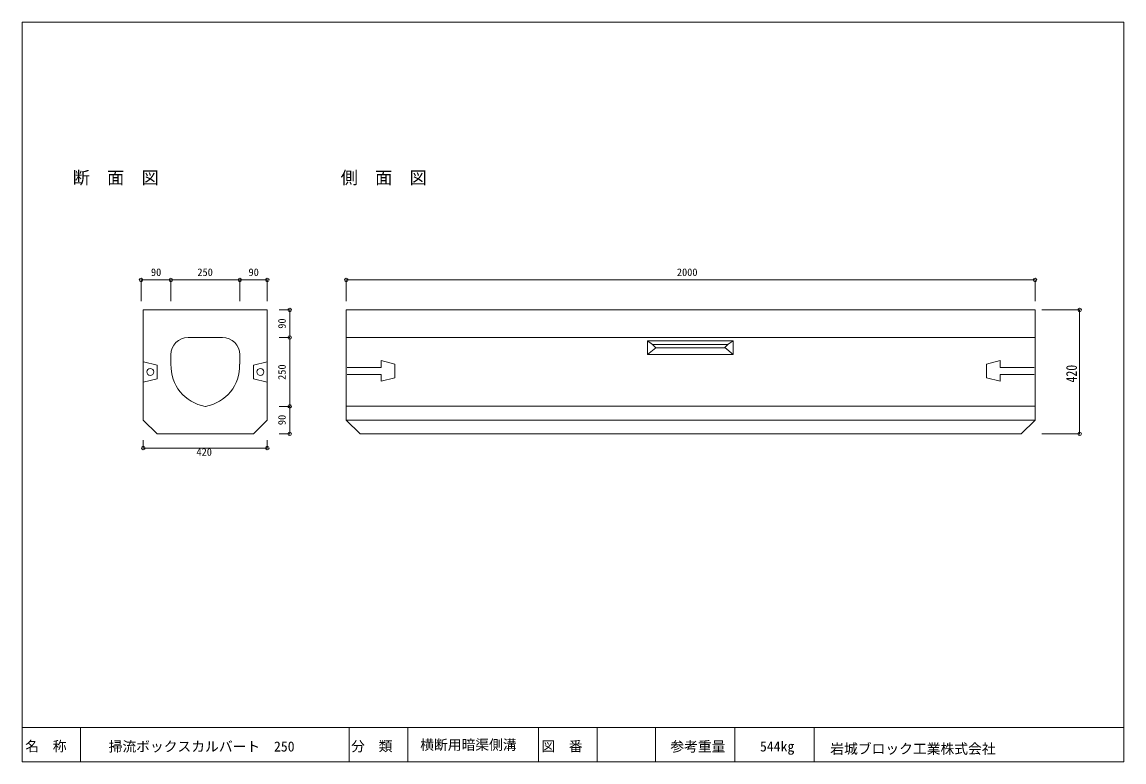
# Model space of a CAD drawing. Units: millimetres, scale not verified. Extents: x 2723 to 5923, y 2199 to 4349.
import ezdxf
from ezdxf.enums import TextEntityAlignment as Align

# ---------------------------------------------------------------- set-up
doc = ezdxf.new("R2010")
doc.units = ezdxf.units.MM
doc.header["$LTSCALE"] = 20
doc.header["$PDMODE"] = 32
doc.header["$PDSIZE"] = 10
doc.layers.add('通り芯', color=7, linetype='Continuous', lineweight=18)
doc.styles.add('ＭＳ ゴシック', font='')
doc.styles.get('ＭＳ ゴシック').set_extended_font_data('MS Gothic')

msp = doc.modelspace()

# ---------------------------------------------------------------- linework, layer by layer
at = {"layer": '通り芯'}
for p, q in [((2723.42, 2199.19), (2723.42, 4349.19)), ((2723.42, 4349.19), (5923.42, 4349.19)), ((5923.42, 4349.19), (5923.42, 2199.19)), ((3068.99, 3599.62), (3155.64, 3599.62)), ((3068.99, 3599.62), (3068.99, 3538.23)), ((3155.64, 3599.62), (3155.64, 3538.23)), ((3155.64, 3599.62), (3355.64, 3599.62)), ((3355.64, 3599.62), (3355.64, 3538.23)), ((3355.64, 3599.62), (3435.64, 3599.62)), ((3435.64, 3599.62), (3435.64, 3538.23)), ((3665.13, 3599.62), (5665.13, 3599.62)), ((3665.13, 3599.62), (3665.13, 3538.23)), ((5665.13, 3599.62), (5665.13, 3538.23)), ((3075.64, 3192.56), (3075.64, 3512.56)), ((3435.64, 3512.56), (3075.64, 3512.56)), ((3435.64, 3192.56), (3435.64, 3512.56)), ((3500.74, 3512.56), (3470.04, 3512.56)), ((3500.74, 3512.56), (3500.74, 3432.56)), ((3665.13, 3512.56), (5665.13, 3512.56)), ((3665.13, 3192.56), (3665.13, 3512.56)), ((5665.13, 3192.56), (5665.13, 3512.56)), ((5794.76, 3512.56), (5685, 3512.56)), ((5794.76, 3512.56), (5794.76, 3152.56)), ((3205.64, 3432.56), (3305.64, 3432.56)), ((3500.74, 3432.56), (3470.04, 3432.56)), ((3500.74, 3432.56), (3500.74, 3232.43)), ((5665.13, 3432.56), (3665.13, 3432.56)), ((4539.6, 3382.71), (4539.6, 3422.61)), ((4539.6, 3422.61), (4789, 3422.61)), ((4539.61, 3422.58), (4554.5, 3412.65)), ((4564.29, 3402.73), (4539.61, 3382.73)), ((4554.5, 3412.65), (4564.29, 3402.73)), ((4554.53, 3412.63), (4773.85, 3412.63)), ((4564.36, 3402.66), (4763.52, 3402.66)), ((4774.06, 3412.77), (4763.94, 3403.06)), ((4763.94, 3403.06), (4788.53, 3382.71)), ((4788.75, 3422.61), (4774.06, 3412.77)), ((4789, 3382.71), (4789, 3422.61)), ((3075.88, 3362.28), (3115.71, 3352.58)), ((3155.64, 3382.56), (3155.64, 3355.21)), ((3355.64, 3382.56), (3355.64, 3355.21)), ((3435.4, 3362.28), (3395.56, 3352.58)), ((3765.97, 3365.51), (3805.92, 3355.28)), ((3766.01, 3345.38), (3766.01, 3365.5)), ((4539.6, 3382.71), (4789, 3382.71)), ((5564.29, 3365.51), (5524.34, 3355.28)), ((5564.25, 3345.38), (5564.25, 3365.5)), ((3115.75, 3312.49), (3115.75, 3352.57)), ((3395.53, 3312.49), (3395.53, 3352.57)), ((3667.3, 3345.38), (3766.01, 3345.38)), ((3805.92, 3315.33), (3805.92, 3355.28)), ((5524.34, 3315.33), (5524.34, 3355.28)), ((5662.96, 3345.38), (5564.25, 3345.38)), ((3075.62, 3302.53), (3115.71, 3312.48)), ((3435.66, 3302.53), (3395.56, 3312.48)), ((3667.3, 3325.43), (3766.01, 3325.43)), ((3766.01, 3305.54), (3766.01, 3325.43)), ((3766.01, 3305.54), (3805.88, 3315.32)), ((5564.25, 3305.54), (5524.38, 3315.32)), ((5564.25, 3305.54), (5564.25, 3325.43)), ((5662.96, 3325.43), (5564.25, 3325.43)), ((3500.74, 3232.43), (3470.04, 3232.43)), ((3500.74, 3232.43), (3500.74, 3152.56)), ((5665.13, 3232.56), (3665.13, 3232.56)), ((3075.64, 3192.56), (3115.64, 3152.56)), ((3395.64, 3152.56), (3435.64, 3192.56)), ((3665.13, 3192.56), (3705.13, 3152.56)), ((5665.13, 3192.56), (3665.13, 3192.56)), ((5625.13, 3152.56), (5665.13, 3192.56)), ((3395.64, 3152.56), (3115.64, 3152.56)), ((3500.74, 3152.56), (3470.04, 3152.56)), ((5625.13, 3152.56), (3705.13, 3152.56)), ((5794.76, 3152.56), (5685, 3152.56)), ((3075.64, 3111.46), (3075.64, 3134.2)), ((3075.64, 3111.46), (3435.64, 3111.46)), ((3435.64, 3111.46), (3435.64, 3134.2)), ((5923.42, 2299.19), (2723.42, 2299.19)), ((2893.42, 2199.19), (2893.42, 2299.19)), ((3673.42, 2199.19), (3673.42, 2299.19)), ((3843.42, 2199.19), (3843.42, 2299.19)), ((4223.42, 2199.19), (4223.42, 2299.19)), ((4393.42, 2199.19), (4393.42, 2299.19)), ((4563.42, 2199.19), (4563.42, 2299.19)), ((4793.42, 2199.19), (4793.42, 2299.19)), ((5023.42, 2199.19), (5023.42, 2299.19)), ((5923.42, 2199.19), (2723.42, 2199.19))]:
    msp.add_line(p, q, dxfattribs=at)
for centre in [(3095.8, 3332.4), (3415.48, 3332.4)]:
    msp.add_circle(centre, 10.01, dxfattribs=at)
for centre, radius, start, end in [((3205.64, 3382.56), 50, 90, 180), ((3305.64, 3382.56), 50, 0, 90), ((3274.82, 3349.77), 118.94, 177.46107, 260.59166), ((3236.46, 3349.77), 118.94, 279.40831, 2.53889)]:
    msp.add_arc(centre, radius, start, end, dxfattribs=at)
for p in [(3068.99, 3599.62), (3155.64, 3599.62), (3355.64, 3599.62), (3435.64, 3599.62), (3665.13, 3599.62), (5665.13, 3599.62), (3500.74, 3512.56), (5794.76, 3512.56), (3500.74, 3432.56), (3500.74, 3232.43), (3500.74, 3152.56), (5794.76, 3152.56), (3075.64, 3111.46), (3435.64, 3111.46)]:
    msp.add_point(p, dxfattribs=at)

# ---------------------------------------------------------------- texts
at = {"layer": '通り芯', "style": 'ＭＳ ゴシック'}
for s, height, p in [('断  面  図', 36.66, (2870.44, 3867.71)), ('側  面  図', 36.66, (3648.82, 3867.71)), ('90', 21.99, (3097.81, 3604.62)), ('250', 21.99, (3232.64, 3604.62)), ('90', 21.99, (3381.14, 3604.62)), ('2000', 21.99, (4625.13, 3604.62)), ('420', 21.99, (3229.96, 3082.41)), ('名\u3000称', 29.33, (2732.7, 2221.54)), ('掃流ボックスカルバート\u3000250', 29.33, (2974.92, 2220.72)), ('分\u3000類', 29.33, (3679.22, 2221.54)), ('横断用暗渠側溝', 29.33, (3879.67, 2225.72)), ('図\u3000番', 29.33, (4231.36, 2221.54)), ('参考重量', 29.33, (4605.99, 2220.72)), ('544㎏', 29.33, (4866.39, 2220.98)), ('岩城ブロック工業株式会社', 29.33, (5070.53, 2214.19))]:
    msp.add_text(s, height=height, dxfattribs=at).set_placement(p, align=Align.BOTTOM_LEFT)
for s, p in [('90', (3495.74, 3458.06)), ('250', (3495.74, 3309.49)), ('90', (3495.74, 3177.99))]:
    msp.add_text(s, height=21.99, rotation=90, dxfattribs=at).set_placement(p, align=Align.BOTTOM_LEFT)
at = {"layer": '通り芯', "style": 'ＭＳ ゴシック', "width": 0.8}
msp.add_text('420', height=31.42, rotation=90, dxfattribs=at).set_placement((5796.19, 3301.84), align=Align.BOTTOM_LEFT)

doc.saveas('drawing.dxf')
